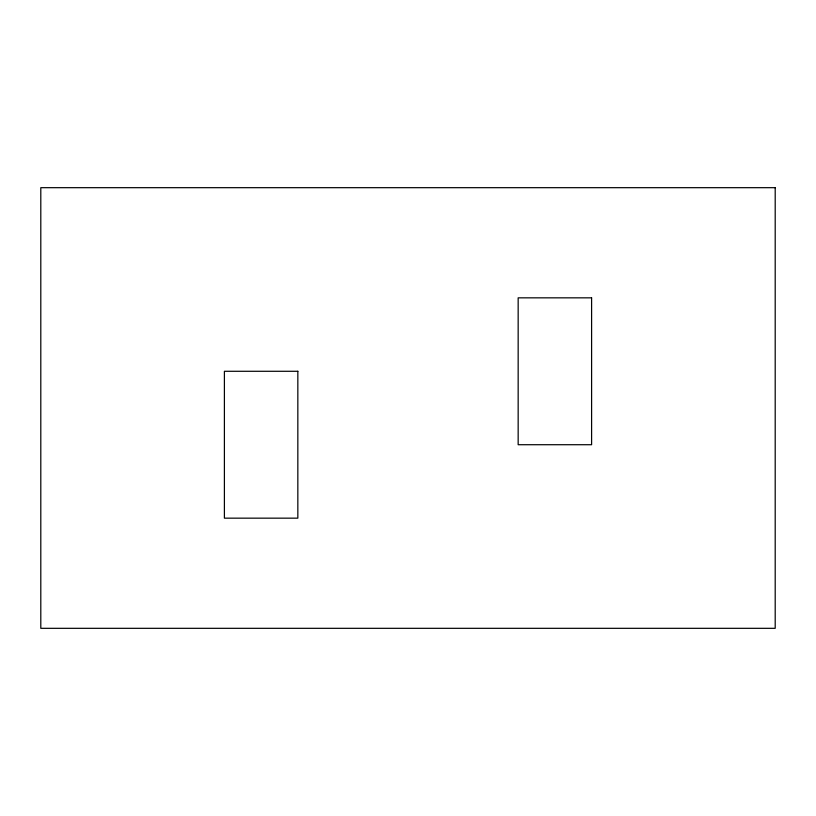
<?xml version="1.0" encoding="UTF-8"?>
<svg xmlns="http://www.w3.org/2000/svg" width="816" height="816" viewBox="0 0 816 816"><rect width="100%" height="100%" fill="white"/><g stroke="black" fill="none" stroke-linecap="round" stroke-linejoin="round"><path stroke-width="1.22" d="M775.2 187.68L40.8 187.68L40.8 628.32L775.2 628.32L775.2 187.68M591.6 297.84L518.16 297.84L518.16 444.72L591.6 444.72L591.6 297.84M297.84 371.28L224.4 371.28L224.4 518.16L297.84 518.16L297.84 371.28"/></g></svg>
